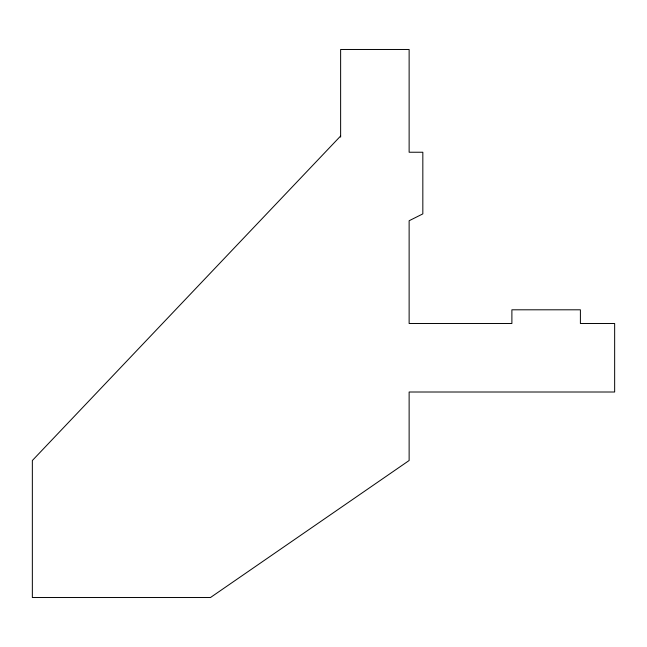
<?xml version="1.0" encoding="UTF-8"?>
<svg xmlns="http://www.w3.org/2000/svg" width="647" height="647" viewBox="0 0 647 647"><rect width="100%" height="100%" fill="white"/><g stroke="black" fill="none" stroke-linecap="round" stroke-linejoin="round"><path stroke-width="0.97" d="M340.629 136.007L32.35 460.51L32.35 597.521L210.469 597.521L409.13 460.51L409.13 392.009L614.65 392.009L614.65 323.5L580.399 323.5L580.399 309.8L511.89 309.8L511.89 323.5L409.13 323.5L409.13 220.74L422.831 213.89L422.831 152.239L409.13 152.239L409.13 49.479L340.629 49.479L340.629 137.124"/></g></svg>
